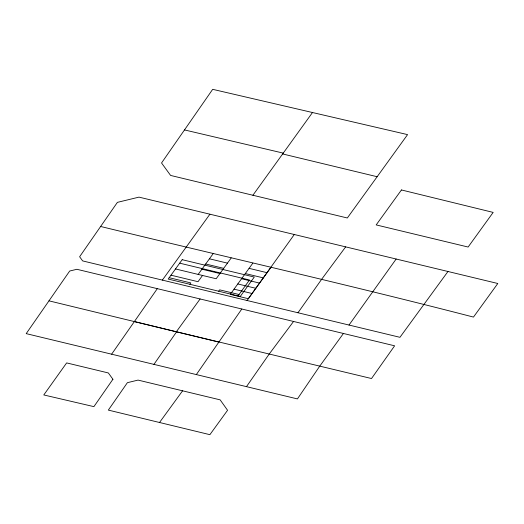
<?xml version="1.0" encoding="UTF-8"?>
<svg xmlns="http://www.w3.org/2000/svg" width="524" height="524" viewBox="0 0 524 524"><rect width="100%" height="100%" fill="white"/><g stroke="black" fill="none" stroke-linecap="round" stroke-linejoin="round"><path stroke-width="0.79" d="M196.33 374.594L241.806 309.003M100.634 226.479L79.622 256.747L82.635 260.906L399.95 337.312L447.968 271.491L497.8 283.497L473.473 317.079C349.639 285.049 224.907 256.753 100.634 226.479L117.396 202.362L138.984 197.129L447.968 271.491M153.925 364.39L176.588 331.83L371.516 378.531L394.624 345.807L76.89 269.29L69.685 271.032L26.2 333.631L111.625 354.191L157.318 288.659M111.625 354.191L246.47 386.647L269.028 354.303L293.545 321.467M297.959 312.762L321.841 279.017L345.644 246.883M247.079 300.501L294.292 234.51M349.01 325.05L396.144 259.046M252.902 195.249L312.487 112.522M238.053 295.89L249.496 279.993L179.686 263.166M162.368 280.098L209.914 214.205M189.826 284.27L190.815 282.908L169.18 277.7M198.157 274.406L213.196 253.603M202.526 275.46L198.02 281.702L170.994 275.192M231.208 257.939L216.176 278.748L175.501 268.95M218.659 291.213L219.641 289.851L239.036 294.521M252.83 263.153L230.278 294.357L248.297 298.7L270.849 267.489M377.149 176.726L347.327 217.984L170.601 175.435L161.543 162.971L212.679 89.329L407.574 134.616L377.149 176.726L282.639 153.951M200.116 298.955L176.339 331.777L134.373 321.579M343.436 333.467L319.581 366.368L297.436 398.921L246.47 386.647M159.525 422.495L209.888 434.671L227.56 410.285L220.159 399.858L138.048 380.096L127.391 382.677L108.337 410.096L159.525 422.495L182.581 390.819M184.487 129.926L283.248 153.119M209.436 258.804L227.455 263.14M249.07 268.353L267.089 272.69M205.677 264.004L223.696 268.34M245.317 273.554L263.33 277.897M201.917 269.205L219.936 273.548M241.557 278.755L259.57 283.098M237.798 283.956L255.817 288.298M234.038 289.156L252.057 293.499M48.981 300.841L218.862 342.106M112.922 379.265L93.901 406.637L43.787 394.952L66.646 362.909L108.337 372.95L112.922 379.265M182.195 259.694L168.197 279.063L240.287 296.427L254.284 277.058L182.195 259.694M401.443 189.957L376.18 224.914L468.122 247.04L493.163 212.403L401.443 189.957"/></g></svg>
